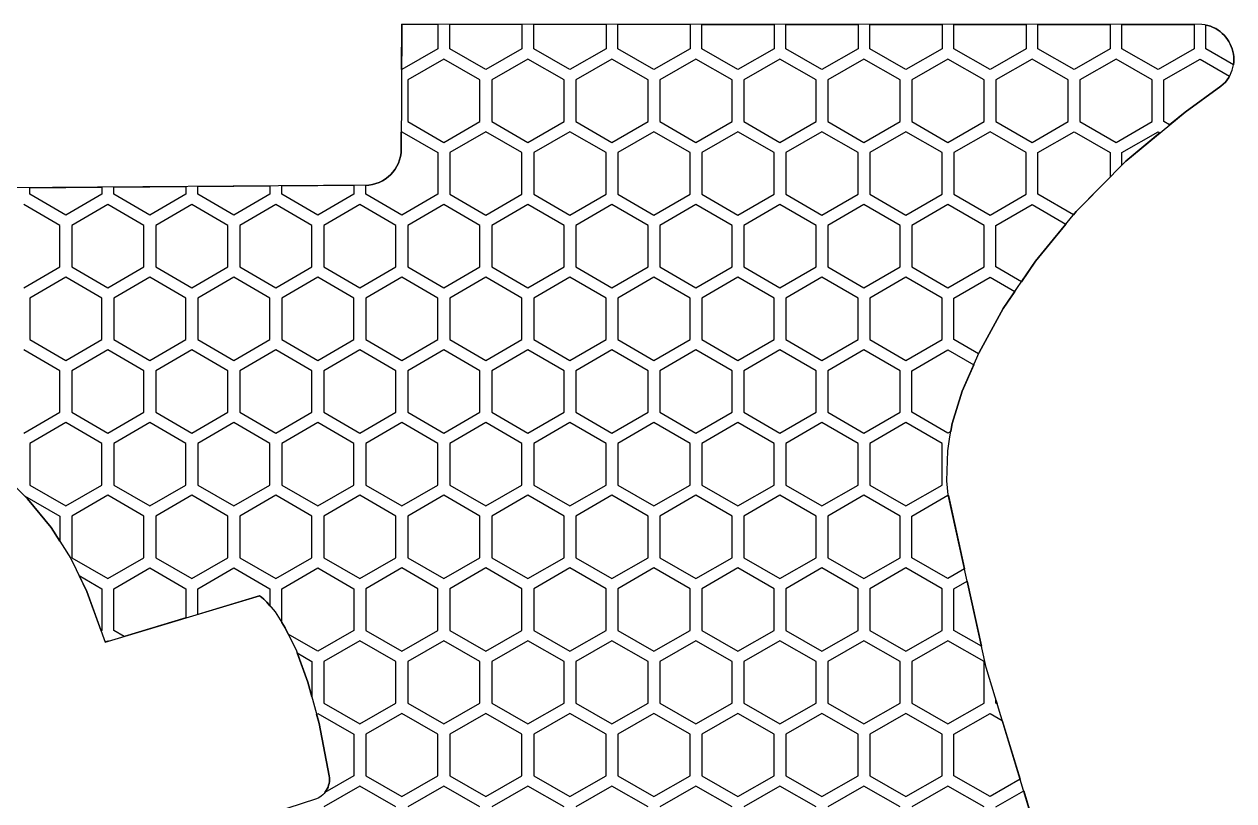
# Model space of a CAD drawing. Extents: x -38 to 90, y -93 to -2.
# Drawn here: x 25.1 to 76, y -34.7 to -2 of the extents above; entities that cross this region are included whole.
import ezdxf

# ---------------------------------------------------------------- set-up
doc = ezdxf.new("R2010")
doc.units = 0
doc.layers.get('0').update_dxf_attribs({"color": 5})

msp = doc.modelspace()

# ---------------------------------------------------------------- linework, layer by layer
for p, q in [((41.018, -2), (40.985, -7.412)), ((41.006, -3.906), (41.018, -2)), ((41.018, -2), (42.536, -2.001)), ((74.637, -2.017), (41.018, -2)), ((42.536, -2.001), (42.536, -3.039)), ((43.036, -3.039), (43.036, -2.001)), ((43.036, -2.001), (46.067, -2.003)), ((46.067, -2.003), (46.067, -3.039)), ((46.567, -3.039), (46.567, -2.003)), ((46.567, -2.003), (49.598, -2.004)), ((49.598, -2.004), (49.598, -3.039)), ((50.098, -3.039), (50.098, -2.005)), ((50.098, -2.005), (53.129, -2.006)), ((53.129, -2.006), (53.129, -3.039)), ((53.629, -3.039), (53.629, -2.007)), ((53.629, -2.007), (56.66, -2.008)), ((56.66, -2.008), (56.66, -3.039)), ((57.16, -3.039), (57.16, -2.008)), ((57.16, -2.008), (60.191, -2.01)), ((60.191, -2.01), (60.191, -3.039)), ((60.691, -3.039), (60.691, -2.01)), ((60.691, -2.01), (63.722, -2.012)), ((63.722, -2.012), (63.722, -3.039)), ((64.223, -3.039), (64.223, -2.012)), ((64.223, -2.012), (67.254, -2.013)), ((67.254, -2.013), (67.254, -3.039)), ((67.754, -3.039), (67.754, -2.014)), ((67.754, -2.014), (70.785, -2.015)), ((70.785, -2.015), (70.785, -3.039)), ((71.285, -3.039), (71.285, -2.016)), ((71.285, -2.016), (74.316, -2.017)), ((74.316, -2.017), (74.316, -3.039)), ((74.766, -2.032), (74.637, -2.017)), ((74.889, -2.057), (74.766, -2.032)), ((74.816, -3.039), (74.816, -2.042)), ((74.816, -2.042), (74.889, -2.057)), ((74.889, -2.057), (75.006, -2.091)), ((75.006, -2.091), (74.889, -2.057)), ((75.006, -2.091), (75.117, -2.135)), ((75.117, -2.135), (75.006, -2.091)), ((75.117, -2.135), (75.223, -2.186)), ((75.223, -2.186), (75.117, -2.135)), ((75.223, -2.186), (75.322, -2.246)), ((75.322, -2.246), (75.223, -2.186)), ((75.322, -2.246), (75.416, -2.312)), ((75.416, -2.312), (75.322, -2.246)), ((75.416, -2.312), (75.502, -2.386)), ((75.502, -2.386), (75.416, -2.312)), ((75.502, -2.386), (75.582, -2.465)), ((75.582, -2.465), (75.502, -2.386)), ((75.582, -2.465), (75.656, -2.551)), ((75.656, -2.551), (75.582, -2.465)), ((42.536, -3.039), (41.02, -3.914)), ((44.551, -3.914), (43.036, -3.039)), ((46.067, -3.039), (44.551, -3.914)), ((48.083, -3.914), (46.567, -3.039)), ((49.598, -3.039), (48.083, -3.914)), ((51.614, -3.914), (50.098, -3.039)), ((53.129, -3.039), (51.614, -3.914)), ((55.145, -3.914), (53.629, -3.039)), ((56.66, -3.039), (55.145, -3.914)), ((58.676, -3.914), (57.16, -3.039)), ((60.191, -3.039), (58.676, -3.914)), ((62.207, -3.914), (60.691, -3.039)), ((63.722, -3.039), (62.207, -3.914)), ((65.738, -3.914), (64.223, -3.039)), ((67.254, -3.039), (65.738, -3.914)), ((69.269, -3.914), (67.754, -3.039)), ((70.785, -3.039), (69.269, -3.914)), ((72.8, -3.914), (71.285, -3.039)), ((74.316, -3.039), (72.8, -3.914)), ((75.97, -3.706), (74.816, -3.039)), ((75.656, -2.551), (75.722, -2.641)), ((75.722, -2.641), (75.656, -2.551)), ((75.722, -2.641), (75.782, -2.736)), ((75.782, -2.736), (75.722, -2.641)), ((75.782, -2.736), (75.834, -2.835)), ((75.834, -2.835), (75.782, -2.736)), ((75.834, -2.835), (75.879, -2.938)), ((75.879, -2.938), (75.834, -2.835)), ((75.879, -2.938), (75.916, -3.044)), ((75.916, -3.044), (75.879, -2.938)), ((75.916, -3.044), (75.945, -3.151)), ((75.945, -3.151), (75.916, -3.044)), ((42.786, -3.472), (41.27, -4.347)), ((44.301, -4.347), (42.786, -3.472)), ((46.317, -3.472), (44.801, -4.347)), ((47.833, -4.347), (46.317, -3.472)), ((49.848, -3.472), (48.333, -4.347)), ((51.364, -4.347), (49.848, -3.472)), ((53.379, -3.472), (51.864, -4.347)), ((54.895, -4.347), (53.379, -3.472)), ((56.91, -3.472), (55.395, -4.347)), ((58.426, -4.347), (56.91, -3.472)), ((60.441, -3.472), (58.926, -4.347)), ((61.957, -4.347), (60.441, -3.472)), ((63.972, -3.472), (62.457, -4.347)), ((65.488, -4.347), (63.972, -3.472)), ((67.504, -3.472), (65.988, -4.347)), ((69.019, -4.347), (67.504, -3.472)), ((71.035, -3.472), (69.519, -4.347)), ((72.55, -4.347), (71.035, -3.472)), ((73.05, -4.347), (74.566, -3.472)), ((74.566, -3.472), (75.806, -4.188)), ((75.945, -3.151), (75.967, -3.261)), ((75.967, -3.261), (75.945, -3.151)), ((75.967, -3.261), (75.98, -3.372)), ((75.98, -3.372), (75.967, -3.261)), ((75.98, -3.372), (75.985, -3.484)), ((75.985, -3.484), (75.98, -3.372)), ((75.985, -3.484), (75.982, -3.596)), ((75.982, -3.596), (75.985, -3.484)), ((41.02, -3.914), (41.006, -3.906)), ((75.832, -4.142), (75.881, -4.037)), ((75.881, -4.037), (75.919, -3.929)), ((75.919, -3.929), (75.949, -3.819)), ((75.949, -3.819), (75.97, -3.708)), ((75.982, -3.596), (75.97, -3.706)), ((75.97, -3.708), (75.982, -3.596)), ((41.27, -4.347), (41.27, -6.097)), ((44.301, -6.097), (44.301, -4.347)), ((44.801, -4.347), (44.801, -6.097)), ((47.833, -6.097), (47.833, -4.347)), ((48.333, -4.347), (48.333, -6.097)), ((51.364, -6.097), (51.364, -4.347)), ((51.864, -4.347), (51.864, -6.097)), ((54.895, -6.097), (54.895, -4.347)), ((55.395, -4.347), (55.395, -6.097)), ((58.426, -6.097), (58.426, -4.347)), ((58.926, -4.347), (58.926, -6.097)), ((61.957, -6.097), (61.957, -4.347)), ((62.457, -4.347), (62.457, -6.097)), ((65.488, -6.097), (65.488, -4.347)), ((65.988, -4.347), (65.988, -6.097)), ((69.019, -6.097), (69.019, -4.347)), ((69.519, -4.347), (69.519, -6.097)), ((72.55, -6.097), (72.55, -4.347)), ((73.05, -6.097), (73.05, -4.347)), ((75.543, -4.529), (75.446, -4.614)), ((75.446, -4.614), (75.543, -4.529)), ((75.63, -4.439), (75.543, -4.529)), ((75.543, -4.529), (75.63, -4.439)), ((75.707, -4.344), (75.63, -4.439)), ((75.63, -4.439), (75.707, -4.344)), ((75.775, -4.245), (75.707, -4.344)), ((75.707, -4.344), (75.775, -4.245)), ((75.775, -4.245), (75.832, -4.142)), ((75.806, -4.188), (75.775, -4.245)), ((75.446, -4.614), (73.936, -5.697)), ((73.936, -5.697), (75.446, -4.614)), ((41.27, -6.097), (42.786, -6.972)), ((42.786, -6.972), (44.301, -6.097)), ((44.801, -6.097), (46.317, -6.972)), ((46.317, -6.972), (47.833, -6.097)), ((48.333, -6.097), (49.848, -6.972)), ((49.848, -6.972), (51.364, -6.097)), ((51.864, -6.097), (53.379, -6.972)), ((53.379, -6.972), (54.895, -6.097)), ((55.395, -6.097), (56.91, -6.972)), ((56.91, -6.972), (58.426, -6.097)), ((58.926, -6.097), (60.441, -6.972)), ((60.441, -6.972), (61.957, -6.097)), ((62.457, -6.097), (63.972, -6.972)), ((63.972, -6.972), (65.488, -6.097)), ((65.988, -6.097), (67.504, -6.972)), ((67.504, -6.972), (69.019, -6.097)), ((69.519, -6.097), (71.035, -6.972)), ((71.035, -6.972), (72.55, -6.097)), ((71.446, -7.769), (73.936, -5.697)), ((73.289, -6.235), (73.05, -6.097)), ((73.936, -5.697), (73.289, -6.235)), ((40.985, -7.412), (40.99, -6.548)), ((40.99, -6.548), (41.02, -6.53)), ((41.02, -6.53), (42.536, -7.405)), ((44.551, -6.53), (43.036, -7.405)), ((46.067, -7.405), (44.551, -6.53)), ((48.083, -6.53), (46.567, -7.405)), ((49.598, -7.405), (48.083, -6.53)), ((51.614, -6.53), (50.098, -7.405)), ((53.129, -7.405), (51.614, -6.53)), ((55.145, -6.53), (53.629, -7.405)), ((56.66, -7.405), (55.145, -6.53)), ((58.676, -6.53), (57.16, -7.405)), ((60.191, -7.405), (58.676, -6.53)), ((62.207, -6.53), (60.691, -7.405)), ((63.722, -7.405), (62.207, -6.53)), ((65.738, -6.53), (64.223, -7.405)), ((67.254, -7.405), (65.738, -6.53)), ((67.754, -7.405), (69.269, -6.53)), ((69.269, -6.53), (70.785, -7.405)), ((71.285, -7.405), (72.8, -6.53)), ((72.879, -6.576), (71.446, -7.769)), ((72.8, -6.53), (72.879, -6.576)), ((40.923, -7.708), (40.961, -7.562)), ((40.961, -7.562), (40.923, -7.708)), ((40.961, -7.562), (40.985, -7.412)), ((40.985, -7.412), (40.961, -7.562)), ((42.536, -7.405), (42.536, -9.155)), ((43.036, -7.405), (43.036, -9.155)), ((46.067, -9.155), (46.067, -7.405)), ((46.567, -7.405), (46.567, -9.155)), ((49.598, -9.155), (49.598, -7.405)), ((50.098, -7.405), (50.098, -9.155)), ((53.129, -9.155), (53.129, -7.405)), ((53.629, -7.405), (53.629, -9.155)), ((56.66, -9.155), (56.66, -7.405)), ((57.16, -7.405), (57.16, -9.155)), ((60.191, -9.155), (60.191, -7.405)), ((60.691, -7.405), (60.691, -9.155)), ((63.722, -9.155), (63.722, -7.405)), ((64.223, -7.405), (64.223, -9.155)), ((67.254, -9.155), (67.254, -7.405)), ((67.754, -9.155), (67.754, -7.405)), ((70.785, -7.405), (70.785, -8.437)), ((71.285, -7.932), (71.285, -7.405)), ((40.644, -8.222), (40.732, -8.105)), ((40.732, -8.105), (40.644, -8.222)), ((40.732, -8.105), (40.808, -7.98)), ((40.808, -7.98), (40.732, -8.105)), ((40.808, -7.98), (40.872, -7.847)), ((40.872, -7.847), (40.808, -7.98)), ((40.872, -7.847), (40.923, -7.708)), ((40.923, -7.708), (40.872, -7.847)), ((69.358, -9.88), (71.446, -7.769)), ((71.446, -7.769), (71.285, -7.932)), ((40.065, -8.657), (40.197, -8.593)), ((40.197, -8.593), (40.065, -8.657)), ((40.197, -8.593), (40.322, -8.516)), ((40.322, -8.516), (40.197, -8.593)), ((40.322, -8.516), (40.439, -8.428)), ((40.439, -8.428), (40.322, -8.516)), ((40.439, -8.428), (40.547, -8.33)), ((40.547, -8.33), (40.439, -8.428)), ((40.547, -8.33), (40.644, -8.222)), ((40.644, -8.222), (40.547, -8.33)), ((70.785, -8.437), (69.358, -9.88)), ((39.629, -8.771), (24.429, -8.886)), ((25.38, -8.879), (28.411, -8.856)), ((25.38, -9.155), (25.38, -8.879)), ((28.411, -8.856), (28.411, -9.155)), ((28.911, -8.852), (31.942, -8.829)), ((28.911, -9.155), (28.911, -8.852)), ((31.942, -8.829), (31.942, -9.155)), ((32.443, -8.826), (35.474, -8.803)), ((32.443, -9.155), (32.443, -8.826)), ((35.474, -8.803), (35.474, -9.155)), ((35.974, -8.799), (39.005, -8.776)), ((35.974, -9.155), (35.974, -8.799)), ((39.005, -8.776), (39.005, -9.155)), ((39.505, -8.772), (39.629, -8.771)), ((39.505, -9.155), (39.505, -8.772)), ((39.629, -8.771), (39.78, -8.747)), ((39.78, -8.747), (39.629, -8.771)), ((39.78, -8.747), (39.925, -8.709)), ((39.925, -8.709), (39.78, -8.747)), ((39.925, -8.709), (40.065, -8.657)), ((40.065, -8.657), (39.925, -8.709)), ((26.646, -10.463), (25.13, -9.588)), ((26.896, -10.03), (25.38, -9.155)), ((28.411, -9.155), (26.896, -10.03)), ((28.661, -9.588), (27.146, -10.463)), ((30.177, -10.463), (28.661, -9.588)), ((30.427, -10.03), (28.911, -9.155)), ((31.942, -9.155), (30.427, -10.03)), ((32.193, -9.588), (30.677, -10.463)), ((33.708, -10.463), (32.193, -9.588)), ((33.958, -10.03), (32.443, -9.155)), ((35.474, -9.155), (33.958, -10.03)), ((35.724, -9.588), (34.208, -10.463)), ((37.239, -10.463), (35.724, -9.588)), ((37.489, -10.03), (35.974, -9.155)), ((39.005, -9.155), (37.489, -10.03)), ((39.255, -9.588), (37.739, -10.463)), ((40.77, -10.463), (39.255, -9.588)), ((41.02, -10.03), (39.505, -9.155)), ((42.536, -9.155), (41.02, -10.03)), ((42.786, -9.588), (41.27, -10.463)), ((44.301, -10.463), (42.786, -9.588)), ((43.036, -9.155), (44.551, -10.03)), ((44.551, -10.03), (46.067, -9.155)), ((46.317, -9.588), (44.801, -10.463)), ((47.833, -10.463), (46.317, -9.588)), ((46.567, -9.155), (48.083, -10.03)), ((48.083, -10.03), (49.598, -9.155)), ((49.848, -9.588), (48.333, -10.463)), ((51.364, -10.463), (49.848, -9.588)), ((50.098, -9.155), (51.614, -10.03)), ((51.614, -10.03), (53.129, -9.155)), ((53.379, -9.588), (51.864, -10.463)), ((54.895, -10.463), (53.379, -9.588)), ((53.629, -9.155), (55.145, -10.03)), ((55.145, -10.03), (56.66, -9.155)), ((56.91, -9.588), (55.395, -10.463)), ((58.426, -10.463), (56.91, -9.588)), ((57.16, -9.155), (58.676, -10.03)), ((58.676, -10.03), (60.191, -9.155)), ((60.441, -9.588), (58.926, -10.463)), ((61.957, -10.463), (60.441, -9.588)), ((60.691, -9.155), (62.207, -10.03)), ((62.207, -10.03), (63.722, -9.155)), ((63.972, -9.588), (62.457, -10.463)), ((65.488, -10.463), (63.972, -9.588)), ((64.223, -9.155), (65.738, -10.03)), ((65.738, -10.03), (67.254, -9.155)), ((65.988, -10.463), (67.504, -9.588)), ((67.504, -9.588), (68.924, -10.408)), ((69.245, -10.017), (67.754, -9.155)), ((67.649, -11.965), (69.358, -9.88)), ((69.358, -9.88), (69.245, -10.017)), ((26.646, -12.213), (26.646, -10.463)), ((27.146, -10.463), (27.146, -12.213)), ((30.177, -12.213), (30.177, -10.463)), ((30.677, -10.463), (30.677, -12.213)), ((33.708, -12.213), (33.708, -10.463)), ((34.208, -10.463), (34.208, -12.213)), ((37.239, -12.213), (37.239, -10.463)), ((37.739, -10.463), (37.739, -12.213)), ((40.77, -12.213), (40.77, -10.463)), ((41.27, -10.463), (41.27, -12.213)), ((44.301, -12.213), (44.301, -10.463)), ((44.801, -10.463), (44.801, -12.213)), ((47.833, -12.213), (47.833, -10.463)), ((48.333, -10.463), (48.333, -12.213)), ((51.364, -12.213), (51.364, -10.463)), ((51.864, -10.463), (51.864, -12.213)), ((54.895, -12.213), (54.895, -10.463)), ((55.395, -10.463), (55.395, -12.213)), ((58.426, -12.213), (58.426, -10.463)), ((58.926, -10.463), (58.926, -12.213)), ((61.957, -12.213), (61.957, -10.463)), ((62.457, -10.463), (62.457, -12.213)), ((65.488, -12.213), (65.488, -10.463)), ((65.988, -12.213), (65.988, -10.463)), ((68.924, -10.408), (67.649, -11.965)), ((66.297, -13.962), (67.649, -11.965)), ((67.649, -11.965), (67.062, -12.833)), ((25.13, -13.088), (26.646, -12.213)), ((26.896, -12.646), (25.38, -13.521)), ((28.411, -13.521), (26.896, -12.646)), ((27.146, -12.213), (28.661, -13.088)), ((28.661, -13.088), (30.177, -12.213)), ((30.427, -12.646), (28.911, -13.521)), ((31.942, -13.521), (30.427, -12.646)), ((30.677, -12.213), (32.193, -13.088)), ((32.193, -13.088), (33.708, -12.213)), ((33.958, -12.646), (32.443, -13.521)), ((35.474, -13.521), (33.958, -12.646)), ((34.208, -12.213), (35.724, -13.088)), ((35.724, -13.088), (37.239, -12.213)), ((37.489, -12.646), (35.974, -13.521)), ((39.005, -13.521), (37.489, -12.646)), ((37.739, -12.213), (39.255, -13.088)), ((39.255, -13.088), (40.77, -12.213)), ((41.02, -12.646), (39.505, -13.521)), ((42.536, -13.521), (41.02, -12.646)), ((41.27, -12.213), (42.786, -13.088)), ((42.786, -13.088), (44.301, -12.213)), ((44.551, -12.646), (43.036, -13.521)), ((46.067, -13.521), (44.551, -12.646)), ((44.801, -12.213), (46.317, -13.088)), ((46.317, -13.088), (47.833, -12.213)), ((48.083, -12.646), (46.567, -13.521)), ((49.598, -13.521), (48.083, -12.646)), ((48.333, -12.213), (49.848, -13.088)), ((49.848, -13.088), (51.364, -12.213)), ((51.614, -12.646), (50.098, -13.521)), ((53.129, -13.521), (51.614, -12.646)), ((51.864, -12.213), (53.379, -13.088)), ((53.379, -13.088), (54.895, -12.213)), ((55.145, -12.646), (53.629, -13.521)), ((56.66, -13.521), (55.145, -12.646)), ((55.395, -12.213), (56.91, -13.088)), ((56.91, -13.088), (58.426, -12.213)), ((58.676, -12.646), (57.16, -13.521)), ((60.191, -13.521), (58.676, -12.646)), ((58.926, -12.213), (60.441, -13.088)), ((60.441, -13.088), (61.957, -12.213)), ((62.207, -12.646), (60.691, -13.521)), ((63.722, -13.521), (62.207, -12.646)), ((62.457, -12.213), (63.972, -13.088)), ((63.972, -13.088), (65.488, -12.213)), ((64.223, -13.521), (65.738, -12.646)), ((65.738, -12.646), (66.781, -13.248)), ((67.062, -12.833), (65.988, -12.213)), ((25.38, -13.521), (25.38, -15.271)), ((28.411, -15.271), (28.411, -13.521)), ((28.911, -13.521), (28.911, -15.271)), ((31.942, -15.271), (31.942, -13.521)), ((32.443, -13.521), (32.443, -15.271)), ((35.474, -15.271), (35.474, -13.521)), ((35.974, -13.521), (35.974, -15.271)), ((39.005, -15.271), (39.005, -13.521)), ((39.505, -13.521), (39.505, -15.271)), ((42.536, -15.271), (42.536, -13.521)), ((43.036, -13.521), (43.036, -15.271)), ((46.067, -15.271), (46.067, -13.521)), ((46.567, -13.521), (46.567, -15.271)), ((49.598, -15.271), (49.598, -13.521)), ((50.098, -13.521), (50.098, -15.271)), ((53.129, -15.271), (53.129, -13.521)), ((53.629, -13.521), (53.629, -15.271)), ((56.66, -15.271), (56.66, -13.521)), ((57.16, -13.521), (57.16, -15.271)), ((60.191, -15.271), (60.191, -13.521)), ((60.691, -13.521), (60.691, -15.271)), ((63.722, -15.271), (63.722, -13.521)), ((64.223, -15.271), (64.223, -13.521)), ((66.781, -13.248), (66.297, -13.962)), ((66.297, -13.962), (65.279, -15.81)), ((65.279, -15.81), (66.297, -13.962)), ((26.646, -16.579), (25.13, -15.704)), ((25.38, -15.271), (26.896, -16.146)), ((26.896, -16.146), (28.411, -15.271)), ((28.661, -15.704), (27.146, -16.579)), ((30.177, -16.579), (28.661, -15.704)), ((28.911, -15.271), (30.427, -16.146)), ((30.427, -16.146), (31.942, -15.271)), ((32.193, -15.704), (30.677, -16.579)), ((33.708, -16.579), (32.193, -15.704)), ((32.443, -15.271), (33.958, -16.146)), ((33.958, -16.146), (35.474, -15.271)), ((35.724, -15.704), (34.208, -16.579)), ((37.239, -16.579), (35.724, -15.704)), ((35.974, -15.271), (37.489, -16.146)), ((37.489, -16.146), (39.005, -15.271)), ((39.255, -15.704), (37.739, -16.579)), ((40.77, -16.579), (39.255, -15.704)), ((39.505, -15.271), (41.02, -16.146)), ((41.02, -16.146), (42.536, -15.271)), ((42.786, -15.704), (41.27, -16.579)), ((44.301, -16.579), (42.786, -15.704)), ((43.036, -15.271), (44.551, -16.146)), ((44.551, -16.146), (46.067, -15.271)), ((46.317, -15.704), (44.801, -16.579)), ((47.833, -16.579), (46.317, -15.704)), ((46.567, -15.271), (48.083, -16.146)), ((48.083, -16.146), (49.598, -15.271)), ((49.848, -15.704), (48.333, -16.579)), ((51.364, -16.579), (49.848, -15.704)), ((50.098, -15.271), (51.614, -16.146)), ((51.614, -16.146), (53.129, -15.271)), ((53.379, -15.704), (51.864, -16.579)), ((54.895, -16.579), (53.379, -15.704)), ((53.629, -15.271), (55.145, -16.146)), ((55.145, -16.146), (56.66, -15.271)), ((56.91, -15.704), (55.395, -16.579)), ((58.426, -16.579), (56.91, -15.704)), ((57.16, -15.271), (58.676, -16.146)), ((58.676, -16.146), (60.191, -15.271)), ((60.441, -15.704), (58.926, -16.579)), ((61.957, -16.579), (60.441, -15.704)), ((60.691, -15.271), (62.207, -16.146)), ((62.207, -16.146), (63.722, -15.271)), ((62.457, -16.579), (63.972, -15.704)), ((63.972, -15.704), (65.054, -16.329)), ((65.254, -15.867), (64.223, -15.271)), ((64.572, -17.445), (65.279, -15.81)), ((65.279, -15.81), (65.254, -15.867)), ((26.646, -18.329), (26.646, -16.579)), ((27.146, -16.579), (27.146, -18.329)), ((30.177, -18.329), (30.177, -16.579)), ((30.677, -16.579), (30.677, -18.329)), ((33.708, -18.329), (33.708, -16.579)), ((34.208, -16.579), (34.208, -18.329)), ((37.239, -18.329), (37.239, -16.579)), ((37.739, -16.579), (37.739, -18.329)), ((40.77, -18.329), (40.77, -16.579)), ((41.27, -16.579), (41.27, -18.329)), ((44.301, -18.329), (44.301, -16.579)), ((44.801, -16.579), (44.801, -18.329)), ((47.833, -18.329), (47.833, -16.579)), ((48.333, -16.579), (48.333, -18.329)), ((51.364, -18.329), (51.364, -16.579)), ((51.864, -16.579), (51.864, -18.329)), ((54.895, -18.329), (54.895, -16.579)), ((55.395, -16.579), (55.395, -18.329)), ((58.426, -18.329), (58.426, -16.579)), ((58.926, -16.579), (58.926, -18.329)), ((61.957, -18.329), (61.957, -16.579)), ((62.457, -18.329), (62.457, -16.579)), ((65.054, -16.329), (64.572, -17.445)), ((64.572, -17.445), (64.152, -18.806)), ((64.152, -18.806), (64.572, -17.445)), ((25.13, -19.204), (26.646, -18.329)), ((26.896, -18.762), (25.38, -19.637)), ((28.411, -19.637), (26.896, -18.762)), ((27.146, -18.329), (28.661, -19.204)), ((28.661, -19.204), (30.177, -18.329)), ((30.427, -18.762), (28.911, -19.637)), ((31.942, -19.637), (30.427, -18.762)), ((30.677, -18.329), (32.193, -19.204)), ((32.193, -19.204), (33.708, -18.329)), ((33.958, -18.762), (32.443, -19.637)), ((35.474, -19.637), (33.958, -18.762)), ((34.208, -18.329), (35.724, -19.204)), ((35.724, -19.204), (37.239, -18.329)), ((37.489, -18.762), (35.974, -19.637)), ((39.005, -19.637), (37.489, -18.762)), ((37.739, -18.329), (39.255, -19.204)), ((39.255, -19.204), (40.77, -18.329)), ((41.02, -18.762), (39.505, -19.637)), ((42.536, -19.637), (41.02, -18.762)), ((41.27, -18.329), (42.786, -19.204)), ((42.786, -19.204), (44.301, -18.329)), ((44.551, -18.762), (43.036, -19.637)), ((46.067, -19.637), (44.551, -18.762)), ((44.801, -18.329), (46.317, -19.204)), ((46.317, -19.204), (47.833, -18.329)), ((48.083, -18.762), (46.567, -19.637)), ((49.598, -19.637), (48.083, -18.762)), ((48.333, -18.329), (49.848, -19.204)), ((49.848, -19.204), (51.364, -18.329)), ((51.614, -18.762), (50.098, -19.637)), ((53.129, -19.637), (51.614, -18.762)), ((51.864, -18.329), (53.379, -19.204)), ((53.379, -19.204), (54.895, -18.329)), ((55.145, -18.762), (53.629, -19.637)), ((56.66, -19.637), (55.145, -18.762)), ((55.395, -18.329), (56.91, -19.204)), ((56.91, -19.204), (58.426, -18.329)), ((58.676, -18.762), (57.16, -19.637)), ((60.191, -19.637), (58.676, -18.762)), ((58.926, -18.329), (60.441, -19.204)), ((60.441, -19.204), (61.957, -18.329)), ((62.207, -18.762), (60.691, -19.637)), ((63.722, -19.637), (62.207, -18.762)), ((63.972, -19.204), (62.457, -18.329)), ((64.043, -19.364), (64.152, -18.806)), ((64.152, -18.806), (64.087, -19.138)), ((64.087, -19.138), (63.972, -19.204)), ((25.38, -19.637), (25.38, -21.388)), ((28.411, -21.388), (28.411, -19.637)), ((28.911, -19.637), (28.911, -21.388)), ((31.942, -21.388), (31.942, -19.637)), ((32.443, -19.637), (32.443, -21.388)), ((35.474, -21.388), (35.474, -19.637)), ((35.974, -19.637), (35.974, -21.388)), ((39.005, -21.388), (39.005, -19.637)), ((39.505, -19.637), (39.505, -21.388)), ((42.536, -21.388), (42.536, -19.637)), ((43.036, -19.637), (43.036, -21.388)), ((46.067, -21.388), (46.067, -19.637)), ((46.567, -19.637), (46.567, -21.388)), ((49.598, -21.388), (49.598, -19.637)), ((50.098, -19.637), (50.098, -21.388)), ((53.129, -21.388), (53.129, -19.637)), ((53.629, -19.637), (53.629, -21.388)), ((56.66, -21.388), (56.66, -19.637)), ((57.16, -19.637), (57.16, -21.388)), ((60.191, -21.388), (60.191, -19.637)), ((60.691, -19.637), (60.691, -21.388)), ((63.722, -21.388), (63.722, -19.637)), ((63.971, -19.947), (64.043, -19.364)), ((63.927, -21.216), (63.971, -19.947)), ((24.156, -20.846), (25.289, -21.967)), ((63.985, -21.798), (63.927, -21.216)), ((25.289, -21.967), (25.157, -21.836)), ((25.157, -21.836), (26.646, -22.695)), ((25.38, -21.388), (26.896, -22.263)), ((26.896, -22.263), (28.411, -21.388)), ((28.661, -21.82), (27.146, -22.695)), ((30.177, -22.695), (28.661, -21.82)), ((28.911, -21.388), (30.427, -22.263)), ((30.427, -22.263), (31.942, -21.388)), ((32.193, -21.82), (30.677, -22.695)), ((33.708, -22.695), (32.193, -21.82)), ((32.443, -21.388), (33.958, -22.263)), ((33.958, -22.263), (35.474, -21.388)), ((35.724, -21.82), (34.208, -22.695)), ((37.239, -22.695), (35.724, -21.82)), ((35.974, -21.388), (37.489, -22.263)), ((37.489, -22.263), (39.005, -21.388)), ((39.255, -21.82), (37.739, -22.695)), ((40.77, -22.695), (39.255, -21.82)), ((39.505, -21.388), (41.02, -22.263)), ((41.02, -22.263), (42.536, -21.388)), ((42.786, -21.82), (41.27, -22.695)), ((44.301, -22.695), (42.786, -21.82)), ((43.036, -21.388), (44.551, -22.263)), ((44.551, -22.263), (46.067, -21.388)), ((46.317, -21.82), (44.801, -22.695)), ((47.833, -22.695), (46.317, -21.82)), ((46.567, -21.388), (48.083, -22.263)), ((48.083, -22.263), (49.598, -21.388)), ((49.848, -21.82), (48.333, -22.695)), ((51.364, -22.695), (49.848, -21.82)), ((50.098, -21.388), (51.614, -22.263)), ((51.614, -22.263), (53.129, -21.388)), ((53.379, -21.82), (51.864, -22.695)), ((54.895, -22.695), (53.379, -21.82)), ((53.629, -21.388), (55.145, -22.263)), ((55.145, -22.263), (56.66, -21.388)), ((56.91, -21.82), (55.395, -22.695)), ((58.426, -22.695), (56.91, -21.82)), ((57.16, -21.388), (58.676, -22.263)), ((58.676, -22.263), (60.191, -21.388)), ((60.441, -21.82), (58.926, -22.695)), ((61.957, -22.695), (60.441, -21.82)), ((60.691, -21.388), (62.207, -22.263)), ((62.207, -22.263), (63.722, -21.388)), ((62.457, -22.695), (63.972, -21.82)), ((63.972, -21.82), (63.992, -21.832)), ((65.574, -29.065), (63.985, -21.798)), ((63.992, -21.832), (64.667, -24.919)), ((26.275, -23.175), (25.289, -21.967)), ((25.289, -21.967), (26.275, -23.175)), ((26.646, -22.695), (26.646, -23.754)), ((27.146, -22.695), (27.146, -24.445)), ((30.177, -24.445), (30.177, -22.695)), ((30.677, -22.695), (30.677, -24.445)), ((33.708, -24.445), (33.708, -22.695)), ((34.208, -22.695), (34.208, -24.445)), ((37.239, -24.445), (37.239, -22.695)), ((37.739, -22.695), (37.739, -24.445)), ((40.77, -24.445), (40.77, -22.695)), ((41.27, -22.695), (41.27, -24.445)), ((44.301, -24.445), (44.301, -22.695)), ((44.801, -22.695), (44.801, -24.445)), ((47.833, -24.445), (47.833, -22.695)), ((48.333, -22.695), (48.333, -24.445)), ((51.364, -24.445), (51.364, -22.695)), ((51.864, -22.695), (51.864, -24.445)), ((54.895, -24.445), (54.895, -22.695)), ((55.395, -22.695), (55.395, -24.445)), ((58.426, -24.445), (58.426, -22.695)), ((58.926, -22.695), (58.926, -24.445)), ((61.957, -24.445), (61.957, -22.695)), ((62.457, -24.445), (62.457, -22.695)), ((26.646, -23.754), (26.275, -23.175)), ((26.275, -23.175), (27.106, -24.474)), ((27.106, -24.474), (27.775, -25.868)), ((27.146, -24.445), (28.661, -25.32)), ((28.661, -25.32), (30.177, -24.445)), ((28.911, -25.753), (30.427, -24.878)), ((30.427, -24.878), (31.942, -25.753)), ((30.677, -24.445), (32.193, -25.32)), ((32.193, -25.32), (33.708, -24.445)), ((32.443, -25.753), (33.958, -24.878)), ((33.958, -24.878), (35.474, -25.753)), ((34.208, -24.445), (35.724, -25.32)), ((35.724, -25.32), (37.239, -24.445)), ((35.974, -25.753), (37.489, -24.878)), ((37.489, -24.878), (39.005, -25.753)), ((37.739, -24.445), (39.255, -25.32)), ((39.255, -25.32), (40.77, -24.445)), ((41.02, -24.878), (39.505, -25.753)), ((42.536, -25.753), (41.02, -24.878)), ((41.27, -24.445), (42.786, -25.32)), ((42.786, -25.32), (44.301, -24.445)), ((44.551, -24.878), (43.036, -25.753)), ((46.067, -25.753), (44.551, -24.878)), ((44.801, -24.445), (46.317, -25.32)), ((46.317, -25.32), (47.833, -24.445)), ((48.083, -24.878), (46.567, -25.753)), ((49.598, -25.753), (48.083, -24.878)), ((48.333, -24.445), (49.848, -25.32)), ((49.848, -25.32), (51.364, -24.445)), ((51.614, -24.878), (50.098, -25.753)), ((53.129, -25.753), (51.614, -24.878)), ((51.864, -24.445), (53.379, -25.32)), ((53.379, -25.32), (54.895, -24.445)), ((55.145, -24.878), (53.629, -25.753)), ((56.66, -25.753), (55.145, -24.878)), ((55.395, -24.445), (56.91, -25.32)), ((56.91, -25.32), (58.426, -24.445)), ((58.676, -24.878), (57.16, -25.753)), ((60.191, -25.753), (58.676, -24.878)), ((58.926, -24.445), (60.441, -25.32)), ((60.441, -25.32), (61.957, -24.445)), ((62.207, -24.878), (60.691, -25.753)), ((63.722, -25.753), (62.207, -24.878)), ((63.972, -25.32), (62.457, -24.445)), ((27.775, -25.868), (27.455, -25.201)), ((27.455, -25.201), (28.411, -25.753)), ((64.667, -24.919), (63.972, -25.32)), ((28.377, -27.524), (27.775, -25.868)), ((27.775, -25.868), (28.549, -27.997)), ((28.411, -25.753), (28.411, -27.503)), ((28.911, -27.503), (28.911, -25.753)), ((31.942, -25.753), (31.942, -26.981)), ((32.443, -26.831), (32.443, -25.753)), ((35.474, -25.753), (35.474, -26.468)), ((35.974, -27.17), (35.974, -25.753)), ((39.005, -25.753), (39.005, -27.503)), ((39.505, -25.753), (39.505, -27.503)), ((42.536, -27.503), (42.536, -25.753)), ((43.036, -25.753), (43.036, -27.503)), ((46.067, -27.503), (46.067, -25.753)), ((46.567, -25.753), (46.567, -27.503)), ((49.598, -27.503), (49.598, -25.753)), ((50.098, -25.753), (50.098, -27.503)), ((53.129, -27.503), (53.129, -25.753)), ((53.629, -25.753), (53.629, -27.503)), ((56.66, -27.503), (56.66, -25.753)), ((57.16, -25.753), (57.16, -27.503)), ((60.191, -27.503), (60.191, -25.753)), ((60.691, -25.753), (60.691, -27.503)), ((63.722, -27.503), (63.722, -25.753)), ((64.223, -25.753), (64.779, -25.432)), ((64.223, -27.503), (64.223, -25.753)), ((64.779, -25.432), (65.378, -28.171)), ((28.549, -27.997), (35.036, -26.055)), ((35.036, -26.055), (32.443, -26.831)), ((35.119, -26.112), (35.036, -26.055)), ((35.036, -26.055), (35.119, -26.112)), ((35.218, -26.194), (35.119, -26.112)), ((35.119, -26.112), (35.218, -26.194)), ((35.349, -26.319), (35.218, -26.194)), ((35.218, -26.194), (35.349, -26.319)), ((35.474, -26.468), (35.349, -26.319)), ((35.349, -26.319), (35.691, -26.728)), ((35.691, -26.728), (36.114, -27.39)), ((31.942, -26.981), (29.35, -27.757)), ((36.114, -27.39), (35.974, -27.17)), ((36.245, -27.66), (36.114, -27.39)), ((36.114, -27.39), (36.585, -28.358)), ((28.411, -27.503), (28.377, -27.524)), ((28.566, -27.992), (28.661, -27.937)), ((28.692, -27.954), (28.566, -27.992)), ((28.661, -27.937), (28.692, -27.954)), ((29.35, -27.757), (28.911, -27.503)), ((37.489, -28.378), (36.245, -27.66)), ((39.005, -27.503), (37.489, -28.378)), ((39.255, -27.937), (37.739, -28.812)), ((40.77, -28.812), (39.255, -27.937)), ((39.505, -27.503), (41.02, -28.378)), ((41.02, -28.378), (42.536, -27.503)), ((42.786, -27.937), (41.27, -28.812)), ((44.301, -28.812), (42.786, -27.937)), ((43.036, -27.503), (44.551, -28.378)), ((44.551, -28.378), (46.067, -27.503)), ((46.317, -27.937), (44.801, -28.812)), ((47.833, -28.812), (46.317, -27.937)), ((46.567, -27.503), (48.083, -28.378)), ((48.083, -28.378), (49.598, -27.503)), ((49.848, -27.937), (48.333, -28.812)), ((51.364, -28.812), (49.848, -27.937)), ((50.098, -27.503), (51.614, -28.378)), ((51.614, -28.378), (53.129, -27.503)), ((53.379, -27.937), (51.864, -28.812)), ((54.895, -28.812), (53.379, -27.937)), ((53.629, -27.503), (55.145, -28.378)), ((55.145, -28.378), (56.66, -27.503)), ((56.91, -27.937), (55.395, -28.812)), ((58.426, -28.812), (56.91, -27.937)), ((57.16, -27.503), (58.676, -28.378)), ((58.676, -28.378), (60.191, -27.503)), ((60.441, -27.937), (58.926, -28.812)), ((61.957, -28.812), (60.441, -27.937)), ((60.691, -27.503), (62.207, -28.378)), ((62.207, -28.378), (63.722, -27.503)), ((63.972, -27.937), (62.457, -28.812)), ((65.488, -28.812), (63.972, -27.937)), ((65.378, -28.171), (64.223, -27.503)), ((36.585, -28.358), (37.072, -29.684)), ((37.072, -29.684), (36.62, -28.454)), ((36.62, -28.454), (37.239, -28.812)), ((37.239, -28.812), (37.239, -30.299)), ((37.739, -28.812), (37.739, -30.562)), ((40.77, -30.562), (40.77, -28.812)), ((41.27, -28.812), (41.27, -30.562)), ((44.301, -30.562), (44.301, -28.812)), ((44.801, -28.812), (44.801, -30.562)), ((47.833, -30.562), (47.833, -28.812)), ((48.333, -28.812), (48.333, -30.562)), ((51.364, -30.562), (51.364, -28.812)), ((51.864, -28.812), (51.864, -30.562)), ((54.895, -30.562), (54.895, -28.812)), ((55.395, -28.812), (55.395, -30.562)), ((58.426, -30.562), (58.426, -28.812)), ((58.926, -28.812), (58.926, -30.562)), ((61.957, -30.562), (61.957, -28.812)), ((62.457, -28.812), (62.457, -30.562)), ((65.488, -30.562), (65.488, -28.812)), ((67.739, -36.179), (65.574, -29.065)), ((37.239, -30.299), (37.072, -29.684)), ((37.072, -29.684), (37.543, -31.42)), ((65.988, -30.562), (65.988, -30.426)), ((65.988, -30.426), (66.038, -30.59)), ((37.436, -31.025), (37.489, -30.995)), ((37.489, -30.995), (39.005, -31.87)), ((37.739, -30.562), (39.255, -31.437)), ((39.255, -31.437), (40.77, -30.562)), ((41.02, -30.995), (39.505, -31.87)), ((42.536, -31.87), (41.02, -30.995)), ((41.27, -30.562), (42.786, -31.437)), ((42.786, -31.437), (44.301, -30.562)), ((44.551, -30.995), (43.036, -31.87)), ((46.067, -31.87), (44.551, -30.995)), ((44.801, -30.562), (46.317, -31.437)), ((46.317, -31.437), (47.833, -30.562)), ((48.083, -30.995), (46.567, -31.87)), ((49.598, -31.87), (48.083, -30.995)), ((48.333, -30.562), (49.848, -31.437)), ((49.848, -31.437), (51.364, -30.562)), ((51.614, -30.995), (50.098, -31.87)), ((53.129, -31.87), (51.614, -30.995)), ((51.864, -30.562), (53.379, -31.437)), ((53.379, -31.437), (54.895, -30.562)), ((55.145, -30.995), (53.629, -31.87)), ((56.66, -31.87), (55.145, -30.995)), ((55.395, -30.562), (56.91, -31.437)), ((56.91, -31.437), (58.426, -30.562)), ((58.676, -30.995), (57.16, -31.87)), ((60.191, -31.87), (58.676, -30.995)), ((58.926, -30.562), (60.441, -31.437)), ((60.441, -31.437), (61.957, -30.562)), ((62.207, -30.995), (60.691, -31.87)), ((63.722, -31.87), (62.207, -30.995)), ((62.457, -30.562), (63.972, -31.437)), ((63.972, -31.437), (65.488, -30.562)), ((64.223, -31.87), (65.738, -30.995)), ((65.738, -30.995), (66.251, -31.291)), ((66.038, -30.59), (65.988, -30.562)), ((37.543, -31.42), (37.436, -31.025)), ((37.966, -33.619), (37.543, -31.42)), ((37.543, -31.42), (37.966, -33.619)), ((66.251, -31.291), (67.004, -33.764)), ((39.005, -31.87), (39.005, -33.62)), ((39.505, -31.87), (39.505, -33.62)), ((42.536, -33.62), (42.536, -31.87)), ((43.036, -31.87), (43.036, -33.62)), ((46.067, -33.62), (46.067, -31.87)), ((46.567, -31.87), (46.567, -33.62)), ((49.598, -33.62), (49.598, -31.87)), ((50.098, -31.87), (50.098, -33.62)), ((53.129, -33.62), (53.129, -31.87)), ((53.629, -31.87), (53.629, -33.62)), ((56.66, -33.62), (56.66, -31.87)), ((57.16, -31.87), (57.16, -33.62)), ((60.191, -33.62), (60.191, -31.87)), ((60.691, -31.87), (60.691, -33.62)), ((63.722, -33.62), (63.722, -31.87)), ((64.223, -33.62), (64.223, -31.87)), ((39.255, -34.053), (37.739, -34.928)), ((39.005, -33.62), (37.774, -34.33)), ((37.913, -34.095), (37.939, -34.02)), ((37.939, -34.02), (37.913, -34.095)), ((37.939, -34.02), (37.958, -33.943)), ((37.958, -33.943), (37.939, -34.02)), ((37.958, -33.943), (37.971, -33.864)), ((37.971, -33.864), (37.958, -33.943)), ((37.975, -33.701), (37.966, -33.619)), ((37.966, -33.619), (37.975, -33.701)), ((37.971, -33.864), (37.977, -33.783)), ((37.977, -33.783), (37.971, -33.864)), ((37.977, -33.783), (37.975, -33.701)), ((37.975, -33.701), (37.977, -33.783)), ((40.77, -34.928), (39.255, -34.053)), ((39.505, -33.62), (41.02, -34.495)), ((41.02, -34.495), (42.536, -33.62)), ((42.786, -34.053), (41.27, -34.928)), ((44.301, -34.928), (42.786, -34.053)), ((43.036, -33.62), (44.551, -34.495)), ((44.551, -34.495), (46.067, -33.62)), ((46.317, -34.053), (44.801, -34.928)), ((47.833, -34.928), (46.317, -34.053)), ((46.567, -33.62), (48.083, -34.495)), ((48.083, -34.495), (49.598, -33.62)), ((49.848, -34.053), (48.333, -34.928)), ((51.364, -34.928), (49.848, -34.053)), ((50.098, -33.62), (51.614, -34.495)), ((51.614, -34.495), (53.129, -33.62)), ((53.379, -34.053), (51.864, -34.928)), ((54.895, -34.928), (53.379, -34.053)), ((53.629, -33.62), (55.145, -34.495)), ((55.145, -34.495), (56.66, -33.62)), ((56.91, -34.053), (55.395, -34.928)), ((58.426, -34.928), (56.91, -34.053)), ((57.16, -33.62), (58.676, -34.495)), ((58.676, -34.495), (60.191, -33.62)), ((60.441, -34.053), (58.926, -34.928)), ((61.957, -34.928), (60.441, -34.053)), ((60.691, -33.62), (62.207, -34.495)), ((62.207, -34.495), (63.722, -33.62)), ((63.972, -34.053), (62.457, -34.928)), ((65.488, -34.928), (63.972, -34.053)), ((65.738, -34.495), (64.223, -33.62)), ((67.004, -33.764), (65.738, -34.495)), ((37.498, -34.56), (37.424, -34.595)), ((37.568, -34.518), (37.498, -34.56)), ((37.632, -34.471), (37.568, -34.518)), ((37.693, -34.419), (37.632, -34.471)), ((37.748, -34.362), (37.693, -34.419)), ((37.798, -34.301), (37.748, -34.362)), ((37.774, -34.33), (37.798, -34.301)), ((37.798, -34.301), (37.842, -34.236)), ((37.842, -34.236), (37.798, -34.301)), ((37.842, -34.236), (37.881, -34.167)), ((37.881, -34.167), (37.842, -34.236)), ((37.881, -34.167), (37.913, -34.095)), ((37.913, -34.095), (37.881, -34.167)), ((65.988, -34.928), (67.153, -34.255)), ((67.153, -34.255), (67.739, -36.179)), ((37.424, -34.595), (31.628, -36.469))]:
    msp.add_line(p, q)

doc.saveas('drawing.dxf')
